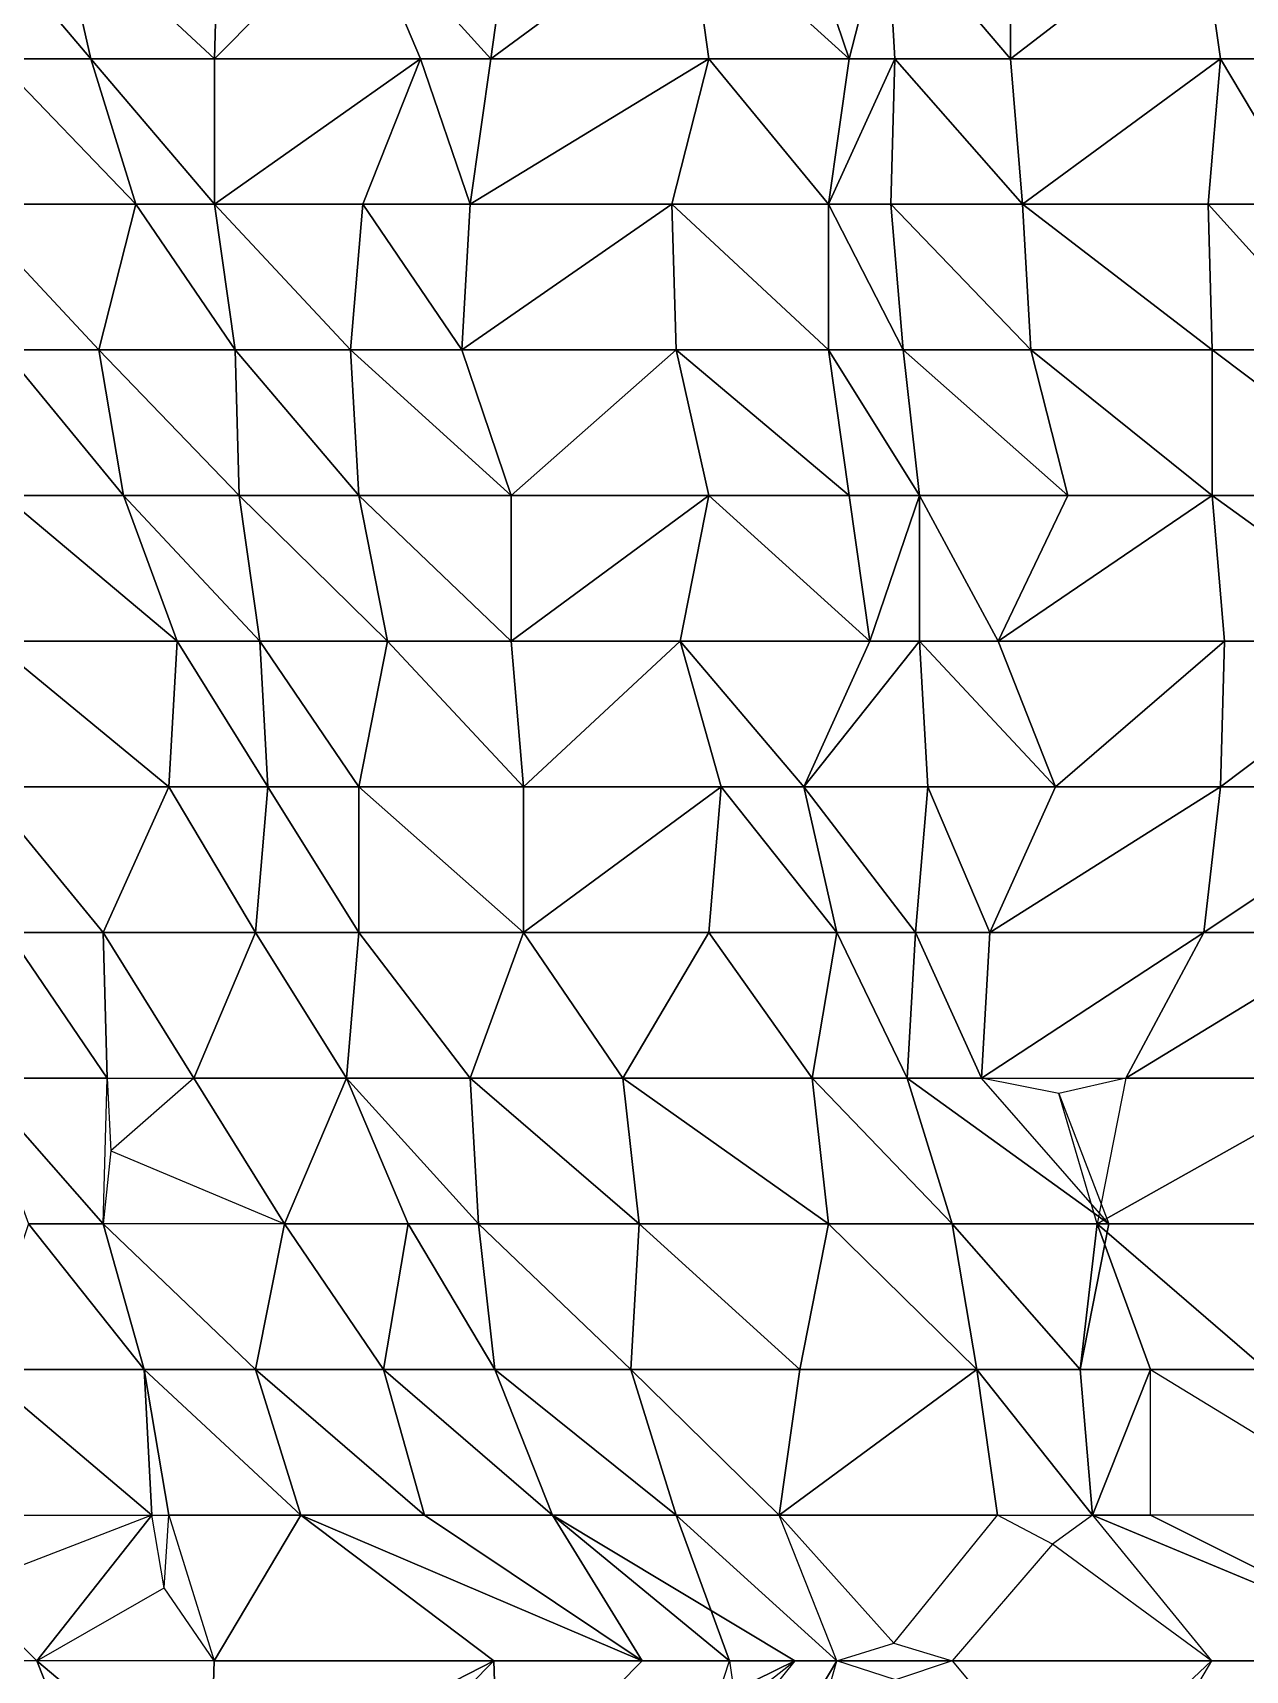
# Model space of a CAD drawing. Header units: metres. Extents: x -317 to 276, y -240 to 234.
# Drawn here: x -269.2 to -219.3, y -36.4 to 31.1 of the extents above; entities that cross this region are included whole.
import ezdxf

# ---------------------------------------------------------------- set-up
doc = ezdxf.new("R2010")
doc.units = ezdxf.units.M

msp = doc.modelspace()

# ---------------------------------------------------------------- linework, layer by layer
for points in [[(-271.95374, 36, -427.8639), (-266.85742, 30, -431.0502), (-268.21112, 36, -433.52808), (-268.21103, 36.0001, -433.52798)], [(-271.95374, 36, -427.8639), (-270.76926, 30, -425.69574), (-266.85742, 30, -431.0502), (-266.85733, 30.0001, -431.0501)], [(-268.21112, 36, -433.52808), (-261.76114, 30, -434.23648), (-261.59195, 36, -433.92676), (-261.59186, 36.0001, -433.92667)], [(-268.21112, 36, -433.52808), (-266.85742, 30, -431.0502), (-261.76114, 30, -434.23648), (-261.76105, 30.0001, -434.2364)], [(-261.76114, 30, -434.23648), (-253.28069, 30, -431.22806), (-255.81882, 36, -435.87408), (-255.81871, 36.0001, -435.874)], [(-261.76114, 30, -434.23648), (-255.81882, 36, -435.87408), (-261.59195, 36, -433.92676), (-261.59186, 36.0001, -433.92667)], [(-255.81882, 36, -435.87408), (-250.38411, 30, -438.44092), (-249.53807, 36, -436.89224), (-249.53796, 36.0001, -436.89215)], [(-255.81882, 36, -435.87408), (-253.28069, 30, -431.22806), (-250.38411, 30, -438.44092), (-250.384, 30.0001, -438.44083)], [(-250.38411, 30, -438.44092), (-241.39603, 30, -434.5033), (-242.24207, 36, -436.05197), (-242.24196, 36.0001, -436.05188)], [(-250.38411, 30, -438.44092), (-242.24207, 36, -436.05197), (-249.53807, 36, -436.89224), (-249.53796, 36.0001, -436.89215)], [(-242.24207, 36, -436.05197), (-235.6229, 30, -436.45065), (-237.65341, 36, -440.16745), (-237.6533, 36.0001, -440.16736)], [(-242.24207, 36, -436.05197), (-241.39603, 30, -434.5033), (-235.6229, 30, -436.45065), (-235.62279, 30.0001, -436.45056)], [(-235.6229, 30, -436.45065), (-234.08, 36, -446.14136), (-237.65341, 36, -440.16745), (-237.6533, 36.0001, -440.16736)], [(-235.6229, 30, -436.45065), (-233.74158, 30, -445.52188), (-234.08, 36, -446.14136), (-234.0799, 36.0001, -446.14127)], [(-234.08, 36, -446.14136), (-228.9837, 30, -449.32764), (-228.9837, 36, -449.32764), (-228.9836, 36.0001, -449.32755)], [(-234.08, 36, -446.14136), (-233.74158, 30, -445.52188), (-228.9837, 30, -449.32764), (-228.9836, 30.0001, -449.32755)], [(-228.9837, 30, -449.32764), (-220.33405, 30, -446.0095), (-221.18008, 36, -447.55817), (-221.17998, 36.0001, -447.55807)], [(-228.9837, 30, -449.32764), (-221.18008, 36, -447.55817), (-228.9837, 36, -449.32764), (-228.9836, 36.0001, -449.32755)], [(-221.18008, 36, -447.55817), (-214.56091, 30, -447.95685), (-214.89934, 36, -448.57632), (-214.89923, 36.0001, -448.57623)], [(-221.18008, 36, -447.55817), (-220.33405, 30, -446.0095), (-214.56091, 30, -447.95685), (-214.5608, 30.0001, -447.95676)], [(-270.76926, 30, -425.69574), (-272.12292, 24, -428.17365), (-264.99612, 24, -427.6431), (-264.99603, 24.0001, -427.643)], [(-270.76926, 30, -425.69574), (-264.99612, 24, -427.6431), (-266.85742, 30, -431.0502), (-266.85733, 30.0001, -431.0501)], [(-266.85742, 30, -431.0502), (-261.76114, 24, -434.23648), (-261.76114, 30, -434.23648), (-261.76105, 30.0001, -434.2364)], [(-266.85742, 30, -431.0502), (-264.99612, 24, -427.6431), (-261.76114, 24, -434.23648), (-261.76105, 24.0001, -434.2364)], [(-261.76114, 24, -434.23648), (-255.64961, 24, -435.56436), (-253.28069, 30, -431.22806), (-253.28058, 30.0001, -431.22797)], [(-261.76114, 24, -434.23648), (-253.28069, 30, -431.22806), (-261.76114, 30, -434.23648), (-261.76105, 30.0001, -434.2364)], [(-253.28069, 30, -431.22806), (-255.64961, 24, -435.56436), (-251.23016, 24, -439.9896), (-251.23006, 24.0001, -439.9895)], [(-253.28069, 30, -431.22806), (-251.23016, 24, -439.9896), (-250.38411, 30, -438.44092), (-250.384, 30.0001, -438.44083)], [(-251.23016, 24, -439.9896), (-242.9189, 24, -437.2909), (-241.39603, 30, -434.5033), (-241.39592, 30.0001, -434.5032)], [(-251.23016, 24, -439.9896), (-241.39603, 30, -434.5033), (-250.38411, 30, -438.44092), (-250.384, 30.0001, -438.44083)], [(-241.39603, 30, -434.5033), (-242.9189, 24, -437.2909), (-236.46893, 24, -437.99933), (-236.46883, 24.0001, -437.99924)], [(-241.39603, 30, -434.5033), (-236.46893, 24, -437.99933), (-235.6229, 30, -436.45065), (-235.62279, 30.0001, -436.45056)], [(-236.46893, 24, -437.99933), (-233.9108, 24, -445.83163), (-233.74158, 30, -445.52188), (-233.74147, 30.0001, -445.5218)], [(-236.46893, 24, -437.99933), (-233.74158, 30, -445.52188), (-235.6229, 30, -436.45065), (-235.62279, 30.0001, -436.45056)], [(-233.74158, 30, -445.52188), (-233.9108, 24, -445.83163), (-228.47609, 24, -448.39844), (-228.47598, 24.0001, -448.39835)], [(-233.74158, 30, -445.52188), (-228.47609, 24, -448.39844), (-228.9837, 30, -449.32764), (-228.9836, 30.0001, -449.32755)], [(-228.47609, 24, -448.39844), (-220.33405, 30, -446.0095), (-228.9837, 30, -449.32764), (-228.9836, 30.0001, -449.32755)], [(-228.47609, 24, -448.39844), (-220.84167, 24, -446.93872), (-220.33405, 30, -446.0095), (-220.33394, 30.0001, -446.0094)], [(-220.33405, 30, -446.0095), (-220.84167, 24, -446.93872), (-216.76064, 24, -451.9834), (-216.76053, 24.0001, -451.9833)], [(-220.33405, 30, -446.0095), (-216.76064, 24, -451.9834), (-214.56091, 30, -447.95685), (-214.5608, 30.0001, -447.95676)], [(-272.12292, 24, -428.17365), (-266.519, 18, -430.43073), (-264.99612, 24, -427.6431), (-264.99603, 24.0001, -427.643)], [(-272.12292, 24, -428.17365), (-270.43085, 18, -425.0763), (-266.519, 18, -430.43073), (-266.51892, 18.0001, -430.43063)], [(-264.99612, 24, -427.6431), (-266.519, 18, -430.43073), (-260.9151, 18, -432.6878), (-260.915, 18.0001, -432.6877)], [(-264.99612, 24, -427.6431), (-260.9151, 18, -432.6878), (-261.76114, 24, -434.23648), (-261.76105, 24.0001, -434.2364)], [(-261.76114, 24, -434.23648), (-256.15723, 18, -436.49356), (-255.64961, 24, -435.56436), (-255.6495, 24.0001, -435.56427)], [(-261.76114, 24, -434.23648), (-260.9151, 18, -432.6878), (-256.15723, 18, -436.49356), (-256.15714, 18.0001, -436.49347)], [(-255.64961, 24, -435.56436), (-256.15723, 18, -436.49356), (-251.56857, 18, -440.60904), (-251.56847, 18.0001, -440.60895)], [(-255.64961, 24, -435.56436), (-251.56857, 18, -440.60904), (-251.23016, 24, -439.9896), (-251.23006, 24.0001, -439.9895)], [(-251.56857, 18, -440.60904), (-242.7497, 18, -436.98117), (-242.9189, 24, -437.2909), (-242.9188, 24.0001, -437.2908)], [(-251.56857, 18, -440.60904), (-242.9189, 24, -437.2909), (-251.23016, 24, -439.9896), (-251.23006, 24.0001, -439.9895)], [(-242.9189, 24, -437.2909), (-236.46893, 18, -437.99933), (-236.46893, 24, -437.99933), (-236.46883, 24.0001, -437.99924)], [(-242.9189, 24, -437.2909), (-242.7497, 18, -436.98117), (-236.46893, 18, -437.99933), (-236.46883, 18.0001, -437.99924)], [(-236.46893, 24, -437.99933), (-233.40317, 18, -444.90244), (-233.9108, 24, -445.83163), (-233.91069, 24.0001, -445.83154)], [(-236.46893, 24, -437.99933), (-236.46893, 18, -437.99933), (-233.40317, 18, -444.90244), (-233.40306, 18.0001, -444.90234)], [(-233.9108, 24, -445.83163), (-228.13766, 18, -447.779), (-228.47609, 24, -448.39844), (-228.47598, 24.0001, -448.39835)], [(-233.9108, 24, -445.83163), (-233.40317, 18, -444.90244), (-228.13766, 18, -447.779), (-228.13756, 18.0001, -447.7789)], [(-228.47609, 24, -448.39844), (-220.67245, 18, -446.62897), (-220.84167, 24, -446.93872), (-220.84157, 24.0001, -446.93863)], [(-228.47609, 24, -448.39844), (-228.13766, 18, -447.779), (-220.67245, 18, -446.62897), (-220.67235, 18.0001, -446.62888)], [(-220.84167, 24, -446.93872), (-215.40695, 18, -449.50552), (-216.76064, 24, -451.9834), (-216.76053, 24.0001, -451.9833)], [(-220.84167, 24, -446.93872), (-220.67245, 18, -446.62897), (-215.40695, 18, -449.50552), (-215.40685, 18.0001, -449.50543)], [(-270.43085, 18, -425.0763), (-265.50375, 12, -428.5723), (-266.519, 18, -430.43073), (-266.51892, 18.0001, -430.43063)], [(-270.43085, 18, -425.0763), (-270.43085, 12, -425.0763), (-265.50375, 12, -428.5723), (-265.50366, 12.0001, -428.5722)], [(-266.519, 18, -430.43073), (-260.7459, 12, -432.37805), (-260.9151, 18, -432.6878), (-260.915, 18.0001, -432.6877)], [(-266.519, 18, -430.43073), (-265.50375, 12, -428.5723), (-260.7459, 12, -432.37805), (-260.74582, 12.0001, -432.37796)], [(-260.9151, 18, -432.6878), (-255.81882, 12, -435.87408), (-256.15723, 18, -436.49356), (-256.15714, 18.0001, -436.49347)], [(-260.9151, 18, -432.6878), (-260.7459, 12, -432.37805), (-255.81882, 12, -435.87408), (-255.81871, 12.0001, -435.874)], [(-256.15723, 18, -436.49356), (-249.53807, 12, -436.89224), (-251.56857, 18, -440.60904), (-251.56847, 18.0001, -440.60895)], [(-256.15723, 18, -436.49356), (-255.81882, 12, -435.87408), (-249.53807, 12, -436.89224), (-249.53796, 12.0001, -436.89215)], [(-249.53807, 12, -436.89224), (-242.7497, 18, -436.98117), (-251.56857, 18, -440.60904), (-251.56847, 18.0001, -440.60895)], [(-249.53807, 12, -436.89224), (-241.39603, 12, -434.5033), (-242.7497, 18, -436.98117), (-242.74959, 18.0001, -436.98108)], [(-242.7497, 18, -436.98117), (-235.6229, 12, -436.45065), (-236.46893, 18, -437.99933), (-236.46883, 18.0001, -437.99924)], [(-242.7497, 18, -436.98117), (-241.39603, 12, -434.5033), (-235.6229, 12, -436.45065), (-235.62279, 12.0001, -436.45056)], [(-236.46893, 18, -437.99933), (-232.72632, 12, -443.66348), (-233.40317, 18, -444.90244), (-233.40306, 18.0001, -444.90234)], [(-236.46893, 18, -437.99933), (-235.6229, 12, -436.45065), (-232.72632, 12, -443.66348), (-232.72621, 12.0001, -443.6634)], [(-233.40317, 18, -444.90244), (-226.61479, 12, -444.99136), (-228.13766, 18, -447.779), (-228.13756, 18.0001, -447.7789)], [(-233.40317, 18, -444.90244), (-232.72632, 12, -443.66348), (-226.61479, 12, -444.99136), (-226.61469, 12.0001, -444.99127)], [(-228.13766, 18, -447.779), (-220.67245, 12, -446.62897), (-220.67245, 18, -446.62897), (-220.67235, 18.0001, -446.62888)], [(-228.13766, 18, -447.779), (-226.61479, 12, -444.99136), (-220.67245, 12, -446.62897), (-220.67235, 12.0001, -446.62888)], [(-220.67245, 18, -446.62897), (-212.69962, 12, -444.54977), (-215.40695, 18, -449.50552), (-215.40685, 18.0001, -449.50543)], [(-220.67245, 18, -446.62897), (-220.67245, 12, -446.62897), (-212.69962, 12, -444.54977), (-212.69951, 12.0001, -444.54968)], [(-270.43085, 12, -425.0763), (-270.93848, 6, -426.0055), (-263.30405, 6, -424.54575), (-263.30396, 6.0001, -424.54565)], [(-270.43085, 12, -425.0763), (-263.30405, 6, -424.54575), (-265.50375, 12, -428.5723), (-265.50366, 12.0001, -428.5722)], [(-265.50375, 12, -428.5723), (-259.89984, 6, -430.8294), (-260.7459, 12, -432.37805), (-260.74582, 12.0001, -432.37796)], [(-265.50375, 12, -428.5723), (-263.30405, 6, -424.54575), (-259.89984, 6, -430.8294), (-259.89975, 6.0001, -430.8293)], [(-260.7459, 12, -432.37805), (-254.63435, 6, -433.70593), (-255.81882, 12, -435.87408), (-255.81871, 12.0001, -435.874)], [(-260.7459, 12, -432.37805), (-259.89984, 6, -430.8294), (-254.63435, 6, -433.70593), (-254.63425, 6.0001, -433.70584)], [(-255.81882, 12, -435.87408), (-249.53807, 6, -436.89224), (-249.53807, 12, -436.89224), (-249.53796, 12.0001, -436.89215)], [(-255.81882, 12, -435.87408), (-254.63435, 6, -433.70593), (-249.53807, 6, -436.89224), (-249.53796, 6.0001, -436.89215)], [(-249.53807, 6, -436.89224), (-242.58047, 6, -436.67145), (-241.39603, 12, -434.5033), (-241.39592, 12.0001, -434.5032)], [(-249.53807, 6, -436.89224), (-241.39603, 12, -434.5033), (-249.53807, 12, -436.89224), (-249.53796, 12.0001, -436.89215)], [(-241.39603, 12, -434.5033), (-242.58047, 6, -436.67145), (-234.77686, 6, -434.90198), (-234.77675, 6.0001, -434.9019)], [(-241.39603, 12, -434.5033), (-234.77686, 6, -434.90198), (-235.6229, 12, -436.45065), (-235.62279, 12.0001, -436.45056)], [(-234.77686, 6, -434.90198), (-232.72632, 12, -443.66348), (-235.6229, 12, -436.45065), (-235.62279, 12.0001, -436.45056)], [(-234.77686, 6, -434.90198), (-232.72632, 6, -443.66348), (-232.72632, 12, -443.66348), (-232.72621, 12.0001, -443.6634)], [(-232.72632, 12, -443.66348), (-229.49133, 6, -450.25687), (-226.61479, 12, -444.99136), (-226.61469, 12.0001, -444.99127)], [(-232.72632, 12, -443.66348), (-232.72632, 6, -443.66348), (-229.49133, 6, -450.25687), (-229.49123, 6.0001, -450.25677)], [(-229.49133, 6, -450.25687), (-220.16483, 6, -445.69977), (-220.67245, 12, -446.62897), (-220.67235, 12.0001, -446.62888)], [(-229.49133, 6, -450.25687), (-220.67245, 12, -446.62897), (-226.61479, 12, -444.99136), (-226.61469, 12.0001, -444.99127)], [(-220.67245, 12, -446.62897), (-212.3612, 6, -443.9303), (-212.69962, 12, -444.54977), (-212.69951, 12.0001, -444.54968)], [(-220.67245, 12, -446.62897), (-220.16483, 6, -445.69977), (-212.3612, 6, -443.9303), (-212.3611, 6.0001, -443.9302)], [(-270.93848, 6, -426.0055), (-271.2769, 0, -426.62497), (-263.64246, 0, -425.16522), (-263.64236, 0.0001, -425.16513)], [(-270.93848, 6, -426.0055), (-263.64246, 0, -425.16522), (-263.30405, 6, -424.54575), (-263.30396, 6.0001, -424.54565)], [(-263.30405, 6, -424.54575), (-263.64246, 0, -425.16522), (-259.56143, 0, -430.20993), (-259.56134, 0.0001, -430.20984)], [(-263.30405, 6, -424.54575), (-259.56143, 0, -430.20993), (-259.89984, 6, -430.8294), (-259.89975, 6.0001, -430.8293)], [(-259.89984, 6, -430.8294), (-255.81882, 0, -435.87408), (-254.63435, 6, -433.70593), (-254.63425, 6.0001, -433.70584)], [(-259.89984, 6, -430.8294), (-259.56143, 0, -430.20993), (-255.81882, 0, -435.87408), (-255.81871, 0.0001, -435.874)], [(-254.63435, 6, -433.70593), (-255.81882, 0, -435.87408), (-249.03044, 0, -435.963), (-249.03033, 0.0001, -435.96292)], [(-254.63435, 6, -433.70593), (-249.03044, 0, -435.963), (-249.53807, 6, -436.89224), (-249.53796, 6.0001, -436.89215)], [(-249.03044, 0, -435.963), (-242.58047, 6, -436.67145), (-249.53807, 6, -436.89224), (-249.53796, 6.0001, -436.89215)], [(-249.03044, 0, -435.963), (-240.8884, 0, -433.5741), (-242.58047, 6, -436.67145), (-242.58037, 6.0001, -436.67136)], [(-242.58047, 6, -436.67145), (-237.48419, 0, -439.85773), (-234.77686, 6, -434.90198), (-234.77675, 6.0001, -434.9019)], [(-242.58047, 6, -436.67145), (-240.8884, 0, -433.5741), (-237.48419, 0, -439.85773), (-237.48409, 0.0001, -439.85764)], [(-237.48419, 0, -439.85773), (-232.38791, 0, -443.044), (-232.72632, 6, -443.66348), (-232.72621, 6.0001, -443.6634)], [(-237.48419, 0, -439.85773), (-232.72632, 6, -443.66348), (-234.77686, 6, -434.90198), (-234.77675, 6.0001, -434.9019)], [(-232.72632, 6, -443.66348), (-227.1224, 0, -445.92056), (-229.49133, 6, -450.25687), (-229.49123, 6.0001, -450.25677)], [(-232.72632, 6, -443.66348), (-232.38791, 0, -443.044), (-227.1224, 0, -445.92056), (-227.1223, 0.0001, -445.92047)], [(-227.1224, 0, -445.92056), (-220.16483, 6, -445.69977), (-229.49133, 6, -450.25687), (-229.49123, 6.0001, -450.25677)], [(-227.1224, 0, -445.92056), (-220.33405, 0, -446.0095), (-220.16483, 6, -445.69977), (-220.16472, 6.0001, -445.69968)], [(-220.33405, 0, -446.0095), (-212.02278, 0, -443.31082), (-212.3612, 6, -443.9303), (-212.3611, 6.0001, -443.9302)], [(-220.33405, 0, -446.0095), (-212.3612, 6, -443.9303), (-220.16483, 6, -445.69977), (-220.16472, 6.0001, -445.69968)], [(-271.2769, 0, -426.62497), (-266.3498, -6, -430.12097), (-263.64246, 0, -425.16522), (-263.64236, 0.0001, -425.16513)], [(-271.2769, 0, -426.62497), (-270.26163, -6, -424.76654), (-266.3498, -6, -430.12097), (-266.3497, -5.9999, -430.12088)], [(-263.64246, 0, -425.16522), (-266.3498, -6, -430.12097), (-260.06906, -6, -431.13913), (-260.06897, -5.9999, -431.13904)], [(-263.64246, 0, -425.16522), (-260.06906, -6, -431.13913), (-259.56143, 0, -430.20993), (-259.56134, 0.0001, -430.20984)], [(-259.56143, 0, -430.20993), (-260.06906, -6, -431.13913), (-255.81882, -6, -435.87408), (-255.81871, -5.9999, -435.874)], [(-259.56143, 0, -430.20993), (-255.81882, -6, -435.87408), (-255.81882, 0, -435.87408), (-255.81871, 0.0001, -435.874)], [(-255.81882, 0, -435.87408), (-249.03044, -6, -435.963), (-249.03044, 0, -435.963), (-249.03033, 0.0001, -435.96292)], [(-255.81882, 0, -435.87408), (-255.81882, -6, -435.87408), (-249.03044, -6, -435.963), (-249.03033, -5.9999, -435.96292)], [(-249.03044, -6, -435.963), (-241.39603, -6, -434.5033), (-240.8884, 0, -433.5741), (-240.88829, 0.0001, -433.574)], [(-249.03044, -6, -435.963), (-240.8884, 0, -433.5741), (-249.03044, 0, -435.963), (-249.03033, 0.0001, -435.96292)], [(-240.8884, 0, -433.5741), (-241.39603, -6, -434.5033), (-236.13052, -6, -437.37985), (-236.13042, -5.9999, -437.37976)], [(-240.8884, 0, -433.5741), (-236.13052, -6, -437.37985), (-237.48419, 0, -439.85773), (-237.48409, 0.0001, -439.85764)], [(-237.48419, 0, -439.85773), (-232.89554, -6, -443.9732), (-232.38791, 0, -443.044), (-232.3878, 0.0001, -443.0439)], [(-237.48419, 0, -439.85773), (-236.13052, -6, -437.37985), (-232.89554, -6, -443.9732), (-232.89543, -5.9999, -443.9731)], [(-232.38791, 0, -443.044), (-232.89554, -6, -443.9732), (-229.82976, -6, -450.87634), (-229.82965, -5.9999, -450.87625)], [(-232.38791, 0, -443.044), (-229.82976, -6, -450.87634), (-227.1224, 0, -445.92056), (-227.1223, 0.0001, -445.92047)], [(-229.82976, -6, -450.87634), (-221.01086, -6, -447.24844), (-220.33405, 0, -446.0095), (-220.33394, 0.0001, -446.0094)], [(-229.82976, -6, -450.87634), (-220.33405, 0, -446.0095), (-227.1224, 0, -445.92056), (-227.1223, 0.0001, -445.92047)], [(-221.01086, -6, -447.24844), (-214.39171, -6, -447.64713), (-212.02278, 0, -443.31082), (-212.02267, 0.0001, -443.31073)], [(-221.01086, -6, -447.24844), (-212.02278, 0, -443.31082), (-220.33405, 0, -446.0095), (-220.33394, 0.0001, -446.0094)], [(-270.26163, -6, -424.76654), (-271.6153, -12, -427.24442), (-266.1806, -12, -429.81125), (-266.1805, -11.9999, -429.81116)], [(-270.26163, -6, -424.76654), (-266.1806, -12, -429.81125), (-266.3498, -6, -430.12097), (-266.3497, -5.9999, -430.12088)], [(-266.3498, -6, -430.12097), (-262.60718, -12, -435.78516), (-260.06906, -6, -431.13913), (-260.06897, -5.9999, -431.13904)], [(-266.3498, -6, -430.12097), (-266.1806, -12, -429.81125), (-262.60718, -12, -435.78516), (-262.6071, -11.9999, -435.78506)], [(-260.06906, -6, -431.13913), (-262.60718, -12, -435.78516), (-256.32645, -12, -436.80328), (-256.32635, -11.9999, -436.8032)], [(-260.06906, -6, -431.13913), (-256.32645, -12, -436.80328), (-255.81882, -6, -435.87408), (-255.81871, -5.9999, -435.874)], [(-255.81882, -6, -435.87408), (-256.32645, -12, -436.80328), (-251.23016, -12, -439.9896), (-251.23006, -11.9999, -439.9895)], [(-255.81882, -6, -435.87408), (-251.23016, -12, -439.9896), (-249.03044, -6, -435.963), (-249.03033, -5.9999, -435.96292)], [(-249.03044, -6, -435.963), (-251.23016, -12, -439.9896), (-244.9494, -12, -441.00772), (-244.9493, -11.9999, -441.00763)], [(-249.03044, -6, -435.963), (-244.9494, -12, -441.00772), (-241.39603, -6, -434.5033), (-241.39592, -5.9999, -434.5032)], [(-241.39603, -6, -434.5033), (-244.9494, -12, -441.00772), (-237.14578, -12, -439.23825), (-237.14568, -11.9999, -439.23816)], [(-241.39603, -6, -434.5033), (-237.14578, -12, -439.23825), (-236.13052, -6, -437.37985), (-236.13042, -5.9999, -437.37976)], [(-236.13052, -6, -437.37985), (-237.14578, -12, -439.23825), (-233.23395, -12, -444.59268), (-233.23384, -11.9999, -444.5926)], [(-236.13052, -6, -437.37985), (-233.23395, -12, -444.59268), (-232.89554, -6, -443.9732), (-232.89543, -5.9999, -443.9731)], [(-232.89554, -6, -443.9732), (-233.23395, -12, -444.59268), (-230.16818, -12, -451.4958), (-230.16808, -11.9999, -451.4957)], [(-232.89554, -6, -443.9732), (-230.16818, -12, -451.4958), (-229.82976, -6, -450.87634), (-229.82965, -5.9999, -450.87625)], [(-230.16818, -12, -451.4958), (-224.22585, -12, -453.13342), (-221.01086, -6, -447.24844), (-221.01076, -5.9999, -447.24835)], [(-230.16818, -12, -451.4958), (-221.01086, -6, -447.24844), (-229.82976, -6, -450.87634), (-229.82965, -5.9999, -450.87625)], [(-224.22585, -12, -453.13342), (-214.73013, -12, -448.2666), (-214.39171, -6, -447.64713), (-214.3916, -5.9999, -447.64703)], [(-224.22585, -12, -453.13342), (-214.39171, -6, -447.64713), (-221.01086, -6, -447.24844), (-221.01076, -5.9999, -447.24835)], [(-271.6153, -12, -427.24442), (-266.3498, -18, -430.12097), (-266.1806, -12, -429.81125), (-266.1805, -11.9999, -429.81116)], [(-271.6153, -12, -427.24442), (-269.4156, -18, -423.21786), (-266.3498, -18, -430.12097), (-266.3497, -17.9999, -430.12088)], [(-266.1806, -12, -429.81125), (-266.02524, -15, -430.07098), (-266.3498, -18, -430.12097), (-266.3497, -17.9999, -430.12088)], [(-258.88458, -18, -428.97098), (-262.60718, -12, -435.78516), (-266.02524, -15, -430.07098), (-266.02515, -14.9999, -430.0709)], [(-256.32645, -12, -436.80328), (-262.60718, -12, -435.78516), (-258.88458, -18, -428.97098), (-258.8845, -17.9999, -428.9709)], [(-256.32645, -12, -436.80328), (-258.88458, -18, -428.97098), (-253.7883, -18, -432.15726), (-253.7882, -17.9999, -432.15717)], [(-256.32645, -12, -436.80328), (-250.89174, -18, -439.37012), (-251.23016, -12, -439.9896), (-251.23006, -11.9999, -439.9895)], [(-256.32645, -12, -436.80328), (-253.7883, -18, -432.15726), (-250.89174, -18, -439.37012), (-250.89163, -17.9999, -439.37003)], [(-251.23016, -12, -439.9896), (-244.27258, -18, -439.7688), (-244.9494, -12, -441.00772), (-244.9493, -11.9999, -441.00763)], [(-251.23016, -12, -439.9896), (-250.89174, -18, -439.37012), (-244.27258, -18, -439.7688), (-244.27248, -17.9999, -439.7687)], [(-244.9494, -12, -441.00772), (-236.46893, -18, -437.99933), (-237.14578, -12, -439.23825), (-237.14568, -11.9999, -439.23816)], [(-244.9494, -12, -441.00772), (-244.27258, -18, -439.7688), (-236.46893, -18, -437.99933), (-236.46883, -17.9999, -437.99924)], [(-237.14578, -12, -439.23825), (-231.37265, -18, -441.1856), (-233.23395, -12, -444.59268), (-233.23384, -11.9999, -444.5926)], [(-237.14578, -12, -439.23825), (-236.46893, -18, -437.99933), (-231.37265, -18, -441.1856), (-231.37254, -17.9999, -441.18552)], [(-224.9227, -18, -441.894), (-230.16818, -12, -451.4958), (-233.23395, -12, -444.59268), (-233.23384, -11.9999, -444.5926)], [(-224.9227, -18, -441.894), (-233.23395, -12, -444.59268), (-231.37265, -18, -441.1856), (-231.37254, -17.9999, -441.18552)], [(-224.22585, -12, -453.13342), (-226.98328, -12.631577, -451.92337), (-230.16818, -12, -451.4958), (-230.16808, -11.9999, -451.4957)], [(-225.41031, -18, -455.30154), (-217.43747, -18, -453.22235), (-214.73013, -12, -448.2666), (-214.73003, -11.9999, -448.2665)], [(-225.41031, -18, -455.30154), (-214.73013, -12, -448.2666), (-224.22585, -12, -453.13342), (-224.22574, -11.9999, -453.13333)], [(-226.98328, -12.631577, -451.92337), (-224.9227, -18, -441.894), (-225.41031, -18, -455.30154), (-225.4102, -17.9999, -455.30145)], [(-269.4156, -18, -423.21786), (-271.4461, -24, -426.9347), (-264.6577, -24, -427.02362), (-264.65762, -23.9999, -427.02353)], [(-269.4156, -18, -423.21786), (-264.6577, -24, -427.02362), (-266.3498, -18, -430.12097), (-266.3497, -17.9999, -430.12088)], [(-266.3498, -18, -430.12097), (-260.06906, -24, -431.13913), (-258.88458, -18, -428.97098), (-258.8845, -17.9999, -428.9709)], [(-266.3498, -18, -430.12097), (-264.6577, -24, -427.02362), (-260.06906, -24, -431.13913), (-260.06897, -23.9999, -431.13904)], [(-258.88458, -18, -428.97098), (-260.06906, -24, -431.13913), (-254.80356, -24, -434.0157), (-254.80345, -23.9999, -434.0156)], [(-258.88458, -18, -428.97098), (-254.80356, -24, -434.0157), (-253.7883, -18, -432.15726), (-253.7882, -17.9999, -432.15717)], [(-253.7883, -18, -432.15726), (-254.80356, -24, -434.0157), (-250.2149, -24, -438.13116), (-250.2148, -23.9999, -438.13107)], [(-253.7883, -18, -432.15726), (-250.2149, -24, -438.13116), (-250.89174, -18, -439.37012), (-250.89163, -17.9999, -439.37003)], [(-250.89174, -18, -439.37012), (-244.611, -24, -440.38824), (-244.27258, -18, -439.7688), (-244.27248, -17.9999, -439.7687)], [(-250.89174, -18, -439.37012), (-250.2149, -24, -438.13116), (-244.611, -24, -440.38824), (-244.61089, -23.9999, -440.38815)], [(-244.27258, -18, -439.7688), (-244.611, -24, -440.38824), (-237.65341, -24, -440.16745), (-237.6533, -23.9999, -440.16736)], [(-244.27258, -18, -439.7688), (-237.65341, -24, -440.16745), (-236.46893, -18, -437.99933), (-236.46883, -17.9999, -437.99924)], [(-236.46893, -18, -437.99933), (-237.65341, -24, -440.16745), (-230.35739, -24, -439.3272), (-230.35728, -23.9999, -439.32712)], [(-236.46893, -18, -437.99933), (-230.35739, -24, -439.3272), (-231.37265, -18, -441.1856), (-231.37254, -17.9999, -441.18552)], [(-231.37265, -18, -441.1856), (-226.10716, -24, -444.06216), (-224.9227, -18, -441.894), (-224.92259, -17.9999, -441.89392)], [(-231.37265, -18, -441.1856), (-230.35739, -24, -439.3272), (-226.10716, -24, -444.06216), (-226.10706, -23.9999, -444.06207)], [(-226.10716, -24, -444.06216), (-223.2106, -24, -451.275), (-225.41031, -18, -455.30154), (-225.4102, -17.9999, -455.30145)], [(-226.10716, -24, -444.06216), (-225.41031, -18, -455.30154), (-224.9227, -18, -441.894), (-224.92259, -17.9999, -441.89392)], [(-225.41031, -18, -455.30154), (-218.45273, -24, -455.08075), (-217.43747, -18, -453.22235), (-217.43736, -17.9999, -453.22226)], [(-225.41031, -18, -455.30154), (-223.2106, -24, -451.275), (-218.45273, -24, -455.08075), (-218.45262, -23.9999, -455.08066)], [(-271.4461, -24, -426.9347), (-272.65057, -30, -416.6245), (-264.33932, -30, -413.9258), (-264.33923, -29.9999, -413.92572)], [(-264.6577, -24, -427.02362), (-271.4461, -24, -426.9347), (-264.33932, -30, -413.9258), (-264.33923, -29.9999, -413.92572)], [(-264.6577, -24, -427.02362), (-258.20776, -30, -427.73206), (-260.06906, -24, -431.13913), (-260.06897, -23.9999, -431.13904)], [(-264.6577, -24, -427.02362), (-264.33932, -30, -413.9258), (-263.64246, -30, -425.16522), (-263.64236, -29.9999, -425.16513)], [(-264.6577, -24, -427.02362), (-263.64246, -30, -425.16522), (-258.20776, -30, -427.73206), (-258.20767, -29.9999, -427.73196)], [(-260.06906, -24, -431.13913), (-253.11148, -30, -430.91833), (-254.80356, -24, -434.0157), (-254.80345, -23.9999, -434.0156)], [(-260.06906, -24, -431.13913), (-258.20776, -30, -427.73206), (-253.11148, -30, -430.91833), (-253.11137, -29.9999, -430.91824)], [(-254.80356, -24, -434.0157), (-247.84598, -30, -433.7949), (-250.2149, -24, -438.13116), (-250.2148, -23.9999, -438.13107)], [(-254.80356, -24, -434.0157), (-253.11148, -30, -430.91833), (-247.84598, -30, -433.7949), (-247.84587, -29.9999, -433.7948)], [(-250.2149, -24, -438.13116), (-242.7497, -30, -436.98117), (-244.611, -24, -440.38824), (-244.61089, -23.9999, -440.38815)], [(-250.2149, -24, -438.13116), (-247.84598, -30, -433.7949), (-242.7497, -30, -436.98117), (-242.74959, -29.9999, -436.98108)], [(-244.611, -24, -440.38824), (-238.49945, -30, -441.71613), (-237.65341, -24, -440.16745), (-237.6533, -23.9999, -440.16736)], [(-244.611, -24, -440.38824), (-242.7497, -30, -436.98117), (-238.49945, -30, -441.71613), (-238.49934, -29.9999, -441.71603)], [(-238.49945, -30, -441.71613), (-229.51135, -30, -437.7785), (-230.35739, -24, -439.3272), (-230.35728, -23.9999, -439.32712)], [(-238.49945, -30, -441.71613), (-230.35739, -24, -439.3272), (-237.65341, -24, -440.16745), (-237.6533, -23.9999, -440.16736)], [(-230.35739, -24, -439.3272), (-225.59953, -30, -443.13293), (-226.10716, -24, -444.06216), (-226.10706, -23.9999, -444.06207)], [(-230.35739, -24, -439.3272), (-229.51135, -30, -437.7785), (-225.59953, -30, -443.13293), (-225.59943, -29.9999, -443.13284)], [(-225.59953, -30, -443.13293), (-223.2106, -24, -451.275), (-226.10716, -24, -444.06216), (-226.10706, -23.9999, -444.06207)], [(-225.59953, -30, -443.13293), (-223.2106, -30, -451.275), (-223.2106, -24, -451.275), (-223.2105, -23.9999, -451.2749)], [(-213.37645, -30, -445.7887), (-218.45273, -24, -455.08075), (-223.2106, -24, -451.275), (-223.2105, -23.9999, -451.2749)], [(-264.33932, -30, -413.9258), (-272.0965, -33, -416.44458), (-269.07718, -36, -422.5984), (-269.0771, -35.9999, -422.5983)], [(-264.33932, -30, -413.9258), (-269.07718, -36, -422.5984), (-263.83902, -33, -421.99515), (-263.83893, -32.9999, -421.99506)], [(-261.78116, -36, -421.75815), (-263.83902, -33, -421.99515), (-263.64246, -30, -425.16522), (-263.64236, -29.9999, -425.16513)], [(-258.20776, -30, -427.73206), (-263.64246, -30, -425.16522), (-261.78116, -36, -421.75815), (-261.78107, -35.9999, -421.75806)], [(-258.20776, -30, -427.73206), (-261.78116, -36, -421.75815), (-250.25494, -36, -413.1745), (-250.25484, -35.9999, -413.1744)], [(-244.1434, -36, -414.50238), (-253.11148, -30, -430.91833), (-258.20776, -30, -427.73206), (-258.20767, -29.9999, -427.73196)], [(-244.1434, -36, -414.50238), (-258.20776, -30, -427.73206), (-250.25494, -36, -413.1745), (-250.25484, -35.9999, -413.1744)], [(-247.84598, -30, -433.7949), (-253.11148, -30, -430.91833), (-244.1434, -36, -414.50238), (-244.1433, -35.9999, -414.5023)], [(-240.54997, -36, -432.95462), (-242.7497, -30, -436.98117), (-247.84598, -30, -433.7949), (-247.84587, -29.9999, -433.7948)], [(-247.84598, -30, -433.7949), (-244.1434, -36, -414.50238), (-237.86264, -36, -415.5205), (-237.86253, -35.9999, -415.52042)], [(-240.54997, -36, -432.95462), (-247.84598, -30, -433.7949), (-237.86264, -36, -415.5205), (-237.86253, -35.9999, -415.52042)], [(-242.7497, -30, -436.98117), (-236.13052, -36, -437.37985), (-238.49945, -30, -441.71613), (-238.49934, -29.9999, -441.71603)], [(-242.7497, -30, -436.98117), (-240.54997, -36, -432.95462), (-236.13052, -36, -437.37985), (-236.13042, -35.9999, -437.37976)], [(-238.49945, -30, -441.71613), (-233.78204, -35.28, -439.33847), (-229.51135, -30, -437.7785), (-229.51125, -29.9999, -437.7784)], [(-225.59953, -30, -443.13293), (-227.25087, -31.199997, -439.89822), (-229.51135, -30, -437.7785), (-229.51125, -29.9999, -437.7784)], [(-211.19675, -36, -429.2838), (-223.2106, -30, -451.275), (-225.59953, -30, -443.13293), (-225.59943, -29.9999, -443.13284)], [(-211.19675, -36, -429.2838), (-225.59953, -30, -443.13293), (-220.69247, -36, -434.15063), (-220.69237, -35.9999, -434.15054)], [(-213.37645, -30, -445.7887), (-223.2106, -30, -451.275), (-211.19675, -36, -429.2838), (-211.19664, -35.9999, -429.28372)], [(-227.25087, -31.199997, -439.89822), (-231.37265, -36, -441.1856), (-220.69247, -36, -434.15063), (-220.69237, -35.9999, -434.15054)], [(-233.78204, -35.28, -439.33847), (-231.37265, -36, -441.1856), (-236.13052, -36, -437.37985), (-236.13042, -35.9999, -437.37976)], [(-272.31216, -36, -416.00504), (-273.3274, -42, -417.86343), (-266.70825, -42, -418.26212), (-266.70816, -41.9999, -418.26202)], [(-272.31216, -36, -416.00504), (-266.70825, -42, -418.26212), (-269.07718, -36, -422.5984), (-269.0771, -35.9999, -422.5983)], [(-269.07718, -36, -422.5984), (-261.95038, -42, -422.06787), (-261.78116, -36, -421.75815), (-261.78107, -35.9999, -421.75806)], [(-269.07718, -36, -422.5984), (-266.70825, -42, -418.26212), (-261.95038, -42, -422.06787), (-261.9503, -41.9999, -422.06778)], [(-261.95038, -42, -422.06787), (-256.17725, -42, -424.01523), (-250.25494, -36, -413.1745), (-250.25484, -35.9999, -413.1744)], [(-261.95038, -42, -422.06787), (-250.25494, -36, -413.1745), (-261.78116, -36, -421.75815), (-261.78107, -35.9999, -421.75806)], [(-250.25494, -36, -413.1745), (-256.17725, -42, -424.01523), (-250.0657, -42, -425.3431), (-250.0656, -41.9999, -425.34302)], [(-250.25494, -36, -413.1745), (-250.0657, -42, -425.3431), (-244.1434, -36, -414.50238), (-244.1433, -35.9999, -414.5023)], [(-250.0657, -42, -425.3431), (-245.47705, -42, -429.4586), (-237.86264, -36, -415.5205), (-237.86253, -35.9999, -415.52042)], [(-250.0657, -42, -425.3431), (-237.86264, -36, -415.5205), (-244.1434, -36, -414.50238), (-244.1433, -35.9999, -414.5023)], [(-237.86264, -36, -415.5205), (-242.38744, -41.64, -430.06058), (-240.54997, -36, -432.95462), (-240.54987, -35.9999, -432.95453)], [(-239.70392, -42, -431.40594), (-236.13052, -36, -437.37985), (-240.54997, -36, -432.95462), (-240.54987, -35.9999, -432.95453)], [(-239.70392, -42, -431.40594), (-237.82262, -42, -440.4772), (-236.13052, -36, -437.37985), (-236.13042, -35.9999, -437.37976)], [(-231.37265, -36, -441.1856), (-233.71848, -36.782608, -439.22214), (-236.13052, -36, -437.37985), (-236.13042, -35.9999, -437.37976)], [(-231.37265, -36, -441.1856), (-226.66959, -41.647064, -438.83417), (-220.69247, -36, -434.15063), (-220.69237, -35.9999, -434.15054)], [(-224.24586, -42, -440.65506), (-211.19675, -42, -429.2838), (-211.19675, -36, -429.2838), (-211.19664, -35.9999, -429.28372)], [(-224.24586, -42, -440.65506), (-211.19675, -36, -429.2838), (-220.69247, -36, -434.15063), (-220.69237, -35.9999, -434.15054)]]:
    msp.add_3dface(points)

doc.saveas('drawing.dxf')
